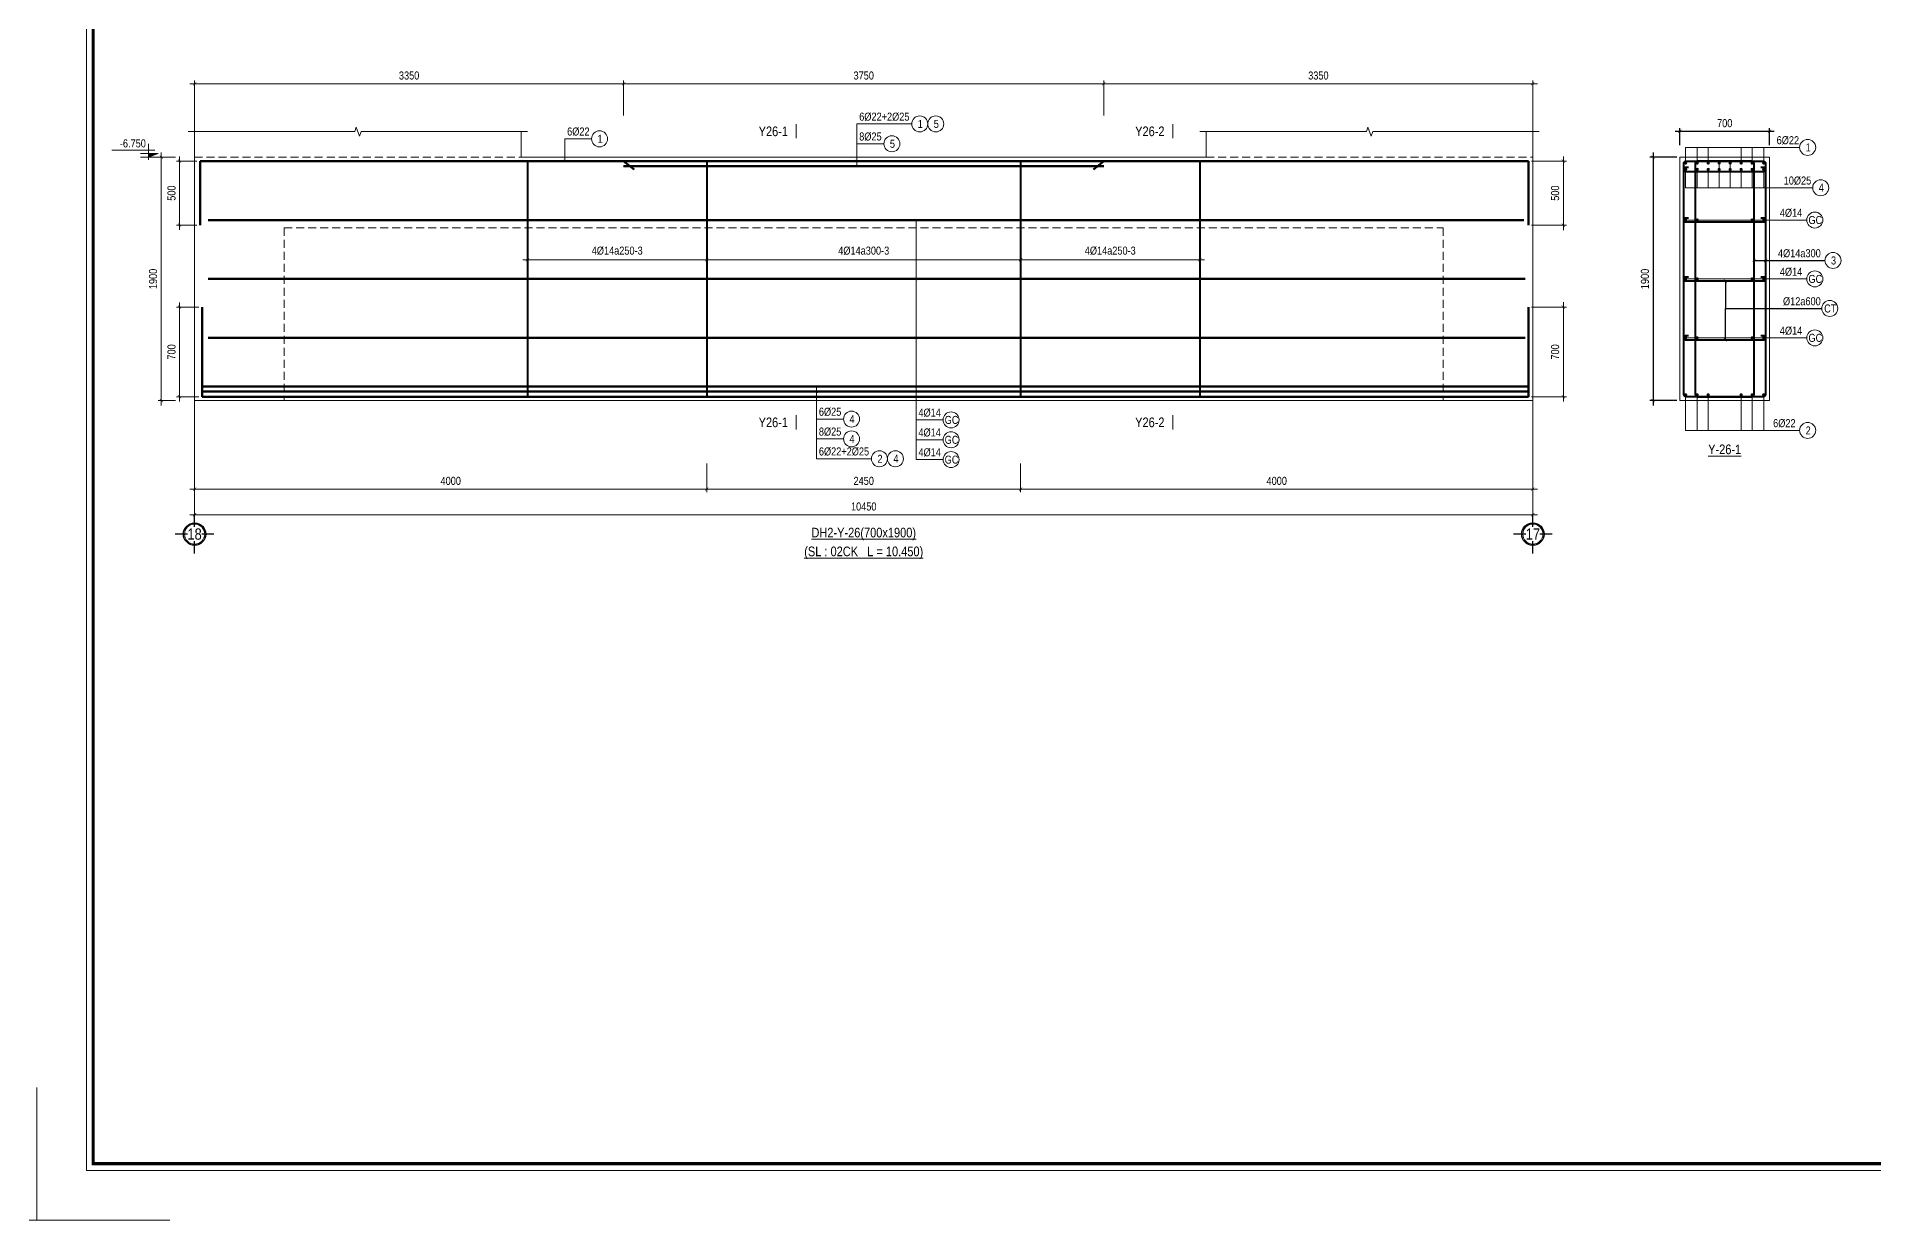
# Model space of a CAD drawing. Header units: millimetres. Extents: x 3014920 to 3563667, y -1638653 to -1356471.
# Drawn here: x 3323837 to 3338178, y -1621074 to -1611834 of the extents above; entities that cross this region are included whole.
import ezdxf
from ezdxf.enums import TextEntityAlignment as Align
from ezdxf.xclip import XClip

# ---------------------------------------------------------------- set-up
doc = ezdxf.new("R2010")
doc.units = ezdxf.units.MM
doc.header["$MEASUREMENT"] = 0
doc.header["$XCLIPFRAME"] = 0
doc.header["$PDMODE"] = 2
for name, pattern in [('6 TANG DIEN HINH 14-15$0$ACAD_ISO10W100', [18, 12, -3, 0, -3]), ('ACAD_ISO04W100', [30, 24, -3, 0, -3]), ('HIDDEN', [0.375, 0.25, -0.125])]:
    doc.linetypes.add(name, pattern=pattern)
doc.layers.get('0').update_dxf_attribs({"lineweight": 9})
doc.layers.get('Defpoints').update_dxf_attribs({"color": 10, "lineweight": 0})
for name, color, linetype, lineweight in [('2', 2, 'Continuous', 20), ('CDAI', 21, 'Continuous', 40), ('CTHEP', 50, 'Continuous', 50), ('DBAO', 90, 'Continuous', 13), ('DGIONG', 130, 'Continuous', 13), ('DMo', 9, 'HIDDEN', 9), ('HATCH', 154, 'Continuous', 9), ('KTH', 154, 'Continuous', 9), ('Net khuat', 8, 'HIDDEN', 13), ('TEXT', 7, 'Continuous', 15), ('TRUC', 251, 'ACAD_ISO04W100', 9)]:
    doc.layers.add(name, color=color, linetype=linetype, lineweight=lineweight)
doc.layers.add('8', color=8, linetype='Continuous')
doc.styles.add('HELVECONDENSE', font='VHELVCN_0.TTF')
doc.styles.add('Star-HelCon', font='VHELVCN_0.TTF')
doc.styles.add('TTP-HelCon', font='VHELVCN_0.TTF')
doc.styles.add('VNI-HELVE-CONDENSE', font='VHELVCN_0.TTF')
doc.dimstyles.new('kc-25', dxfattribs={"dimtxt": 62.5, "dimasz": 20, "dimexe": 20, "dimexo": 50, "dimgap": 25, "dimtad": 3, "dimdec": 0, "dimzin": 0, "dimdsep": 46, "dimtxsty": 'VNI-HELVE-CONDENSE', "dimblk": 'DIM', "dimcen": 2.5, "dimclrd": 256, "dimclre": 154, "dimclrt": 7, "dimaunit": 1, "dimadec": 0, "dimazin": 0, "dimtfac": 1, "dimtdec": 0, "dimtix": 1, "dimtmove": 0, "dimatfit": 3, "dimldrblk": 'DOT', "dimfxl": 1, "dimtolj": 1, "dimtzin": 0, "dimarcsym": 0})
doc.dimstyles.new('TTP-25', dxfattribs={"dimscale": 25, "dimtxt": 2.5, "dimasz": 1, "dimexe": 1, "dimexo": 1, "dimgap": 0.09, "dimtad": 0, "dimdec": 4, "dimrnd": 1, "dimzin": 9, "dimdsep": 46, "dimtxsty": 'TTP-HelCon', "dimblk": 'ARCHTICK', "dimcen": 0.09, "dimdle": 1.5, "dimclrd": 256, "dimclre": 256, "dimclrt": 7, "dimadec": 0, "dimazin": 0, "dimtfac": 1, "dimtdec": 4, "dimtmove": 0, "dimatfit": 3, "dimldrblk": 'ARCHTICK', "dimfxl": 1, "dimtvp": 1, "dimtolj": 1, "dimtzin": 0, "dimarcsym": 0})

# ---------------------------------------------------------------- blocks, each defined once
blk = doc.blocks.new('_ArchTick')
at = {"color": 0, "linetype": 'ByBlock', "const_width": 0.15}
blk.add_lwpolyline([(-0.5, -0.5), (0.5, 0.5)], dxfattribs=at)
blk = doc.blocks.new('*D697')
at = {"layer": 'Defpoints', "color": 0, "transparency": 16777216}
for p in [(49350, -1901), (59350, -1901), (59350, -2101)]:
    blk.add_point(p, dxfattribs=at)
at = {"layer": 'KTH', "lineweight": -2, "transparency": 16777216}
for p, q in [((49350, -1926), (49350, -2126)), ((59350, -1926), (59350, -2126)), ((49313, -2101), (59388, -2101))]:
    blk.add_line(p, q, dxfattribs=at)
at = {"layer": 'KTH', "lineweight": -2, "transparency": 16777216, "xscale": 25, "yscale": 25, "zscale": 25, "rotation": 180}
blk.add_blockref('_ArchTick', (49350, -2101), dxfattribs=at)
at = {"layer": 'KTH', "lineweight": -2, "transparency": 16777216, "xscale": 25, "yscale": 25, "zscale": 25}
blk.add_blockref('_ArchTick', (59350, -2101), dxfattribs=at)
at = {"layer": 'KTH', "color": 7, "transparency": 16777216, "insert": (54350, -2037), "char_height": 62.5, "attachment_point": 5, "style": 'TTP-HelCon'}
blk.add_mtext('\\A1;10000', dxfattribs=at)
blk = doc.blocks.new('*D776')
at = {"layer": 'Defpoints', "color": 0, "transparency": 16777216}
for p in [(-124, 0), (-260, -1900), (-124, -1900)]:
    blk.add_point(p, dxfattribs=at)
at = {"layer": 'KTH', "lineweight": -2, "transparency": 16777216}
for p, q in [((-149, 0), (-285, 0)), ((-260, 38), (-260, -1938)), ((-149, -1900), (-285, -1900))]:
    blk.add_line(p, q, dxfattribs=at)
at = {"layer": 'KTH', "lineweight": -2, "transparency": 16777216, "xscale": 25, "yscale": 25, "zscale": 25}
for p, rotation in [((-260, 0), 90), ((-260, -1900), 270)]:
    blk.add_blockref('_ArchTick', p, dxfattribs=dict(at, rotation=rotation))
at = {"layer": 'KTH', "color": 7, "transparency": 16777216, "insert": (-324, -950), "char_height": 62.5, "attachment_point": 5, "rotation": 90, "style": 'TTP-HelCon'}
blk.add_mtext('\\A1;1900', dxfattribs=at)
blk = doc.blocks.new('CODE')
at = {"layer": 'DBAO'}
for p, q in [((-63, 0), (-138, 30)), ((-138, 30), (0, 30)), ((-138, 0), (0, 0)), ((-113, 55), (224, 55)), ((-63, -20), (-63, 105))]:
    blk.add_line(p, q, dxfattribs=at)
at = {"layer": 'HATCH', "color": 1}
blk.add_solid([(-63, 0), (-138, 30), (-63, 30)], dxfattribs=at)
blk = doc.blocks.new('*D777')
at = {"layer": 'Defpoints', "color": 0, "transparency": 16777216}
for p in [(4000, -2366), (6450, -2366), (6450, -2591)]:
    blk.add_point(p, dxfattribs=at)
at = {"layer": 'KTH', "lineweight": -2, "transparency": 16777216}
for p, q in [((4000, -2391), (4000, -2616)), ((6450, -2391), (6450, -2616)), ((3962, -2591), (6487, -2591))]:
    blk.add_line(p, q, dxfattribs=at)
at = {"layer": 'KTH', "lineweight": -2, "transparency": 16777216, "xscale": 25, "yscale": 25, "zscale": 25, "rotation": 180}
blk.add_blockref('_ArchTick', (4000, -2591), dxfattribs=at)
at = {"layer": 'KTH', "lineweight": -2, "transparency": 16777216, "xscale": 25, "yscale": 25, "zscale": 25}
blk.add_blockref('_ArchTick', (6450, -2591), dxfattribs=at)
at = {"layer": 'KTH', "color": 7, "transparency": 16777216, "insert": (5225, -2527), "char_height": 62.5, "attachment_point": 5, "style": 'TTP-HelCon'}
blk.add_mtext('\\A1;2450', dxfattribs=at)
blk = doc.blocks.new('DIM')
h = blk.add_hatch(color=1)
h.paths.add_polyline_path([(0.49, 0.29, 1), (0.29, 0.49), (-0.19, 0), (0.19, 0)])
h.paths.add_polyline_path([(0.19, 0), (-0.19, 0), (-0.49, -0.29, 1), (-0.29, -0.49)])
at = {"color": 9}
for p, q in [((-0.19, 0), (-1.5, 0)), ((0.19, 0), (1.5, 0))]:
    blk.add_line(p, q, dxfattribs=at)
at = {"color": 1}
for p, q in [((-0.49, -0.29), (0.29, 0.49)), ((-0.29, -0.49), (0.49, 0.29)), ((-0.19, 0), (0.19, 0))]:
    blk.add_line(p, q, dxfattribs=at)
blk.add_arc((-0.39, -0.39), 0.138, 135, 315, dxfattribs=at)
blk = doc.blocks.new('*D778')
at = {"layer": 'Defpoints', "color": 0, "transparency": 16777216}
for p in [(0, -2366), (4000, -2366), (4000, -2591)]:
    blk.add_point(p, dxfattribs=at)
at = {"layer": 'KTH', "lineweight": -2, "transparency": 16777216}
for p, q in [((0, -2391), (0, -2616)), ((4000, -2391), (4000, -2616)), ((-38, -2591), (4037, -2591))]:
    blk.add_line(p, q, dxfattribs=at)
at = {"layer": 'KTH', "lineweight": -2, "transparency": 16777216, "xscale": 25, "yscale": 25, "zscale": 25, "rotation": 180}
blk.add_blockref('_ArchTick', (0, -2591), dxfattribs=at)
at = {"layer": 'KTH', "lineweight": -2, "transparency": 16777216, "xscale": 25, "yscale": 25, "zscale": 25}
blk.add_blockref('_ArchTick', (4000, -2591), dxfattribs=at)
at = {"layer": 'KTH', "color": 7, "transparency": 16777216, "insert": (2000, -2527), "char_height": 62.5, "attachment_point": 5, "style": 'TTP-HelCon'}
blk.add_mtext('\\A1;4000', dxfattribs=at)
blk = doc.blocks.new('*D779')
at = {"layer": 'Defpoints', "color": 0, "transparency": 16777216}
for p in [(0, -2366), (10450, -2366), (10450, -2791)]:
    blk.add_point(p, dxfattribs=at)
at = {"layer": 'KTH', "lineweight": -2, "transparency": 16777216}
for p, q in [((0, -2391), (0, -2816)), ((10450, -2391), (10450, -2816)), ((-38, -2791), (10487, -2791))]:
    blk.add_line(p, q, dxfattribs=at)
at = {"layer": 'KTH', "lineweight": -2, "transparency": 16777216, "xscale": 25, "yscale": 25, "zscale": 25, "rotation": 180}
blk.add_blockref('_ArchTick', (0, -2791), dxfattribs=at)
at = {"layer": 'KTH', "lineweight": -2, "transparency": 16777216, "xscale": 25, "yscale": 25, "zscale": 25}
blk.add_blockref('_ArchTick', (10450, -2791), dxfattribs=at)
at = {"layer": 'KTH', "color": 7, "transparency": 16777216, "insert": (5225, -2727), "char_height": 62.5, "attachment_point": 5, "style": 'TTP-HelCon'}
blk.add_mtext('\\A1;10450', dxfattribs=at)
blk = doc.blocks.new('*D780')
at = {"layer": 'Defpoints', "color": 0, "transparency": 16777216}
for p in [(4000, -624), (6450, -624), (6450, -800)]:
    blk.add_point(p, dxfattribs=at)
at = {"layer": 'KTH', "lineweight": -2, "transparency": 16777216}
for p, q in [((4000, -649), (4000, -825)), ((6450, -649), (6450, -825)), ((3962, -800), (6487, -800))]:
    blk.add_line(p, q, dxfattribs=at)
at = {"layer": 'KTH', "lineweight": -2, "transparency": 16777216, "xscale": 25, "yscale": 25, "zscale": 25, "rotation": 180}
blk.add_blockref('_ArchTick', (4000, -800), dxfattribs=at)
at = {"layer": 'KTH', "lineweight": -2, "transparency": 16777216, "xscale": 25, "yscale": 25, "zscale": 25}
blk.add_blockref('_ArchTick', (6450, -800), dxfattribs=at)
at = {"layer": 'KTH', "color": 7, "transparency": 16777216, "insert": (5225, -730), "char_height": 62.5, "attachment_point": 5, "style": 'TTP-HelCon'}
blk.add_mtext('\\A1;4Þ14a300-3', dxfattribs=at)
blk = doc.blocks.new('*D781')
at = {"layer": 'Defpoints', "color": 0, "transparency": 16777216}
for p in [(6450, -2366), (10450, -2366), (6450, -2591)]:
    blk.add_point(p, dxfattribs=at)
at = {"layer": 'KTH', "lineweight": -2, "transparency": 16777216}
for p, q in [((6450, -2391), (6450, -2616)), ((10450, -2391), (10450, -2616)), ((10487, -2591), (6412, -2591))]:
    blk.add_line(p, q, dxfattribs=at)
at = {"layer": 'KTH', "lineweight": -2, "transparency": 16777216, "xscale": 25, "yscale": 25, "zscale": 25, "rotation": 180}
blk.add_blockref('_ArchTick', (6450, -2591), dxfattribs=at)
at = {"layer": 'KTH', "lineweight": -2, "transparency": 16777216, "xscale": 25, "yscale": 25, "zscale": 25}
blk.add_blockref('_ArchTick', (10450, -2591), dxfattribs=at)
at = {"layer": 'KTH', "color": 7, "transparency": 16777216, "insert": (8450, -2527), "char_height": 62.5, "attachment_point": 5, "style": 'TTP-HelCon'}
blk.add_mtext('\\A1;4000', dxfattribs=at)
blk = doc.blocks.new('*D782')
at = {"layer": 'Defpoints', "color": 0, "transparency": 16777216}
for p in [(6450, -624), (7850, -624), (6450, -800)]:
    blk.add_point(p, dxfattribs=at)
at = {"layer": 'KTH', "lineweight": -2, "transparency": 16777216}
for p, q in [((6450, -649), (6450, -825)), ((7850, -649), (7850, -825)), ((7887, -800), (6412, -800))]:
    blk.add_line(p, q, dxfattribs=at)
at = {"layer": 'KTH', "lineweight": -2, "transparency": 16777216, "xscale": 25, "yscale": 25, "zscale": 25, "rotation": 180}
blk.add_blockref('_ArchTick', (6450, -800), dxfattribs=at)
at = {"layer": 'KTH', "lineweight": -2, "transparency": 16777216, "xscale": 25, "yscale": 25, "zscale": 25}
blk.add_blockref('_ArchTick', (7850, -800), dxfattribs=at)
at = {"layer": 'KTH', "color": 7, "transparency": 16777216, "insert": (7150, -730), "char_height": 62.5, "attachment_point": 5, "style": 'TTP-HelCon'}
blk.add_mtext('\\A1;4Þ14a250-3', dxfattribs=at)
blk = doc.blocks.new('*D783')
at = {"layer": 'Defpoints', "color": 0, "transparency": 16777216}
for p in [(2600, -603), (4000, -603), (4000, -800)]:
    blk.add_point(p, dxfattribs=at)
at = {"layer": 'KTH', "lineweight": -2, "transparency": 16777216}
for p, q in [((2600, -628), (2600, -825)), ((4000, -628), (4000, -825)), ((2562, -800), (4037, -800))]:
    blk.add_line(p, q, dxfattribs=at)
at = {"layer": 'KTH', "lineweight": -2, "transparency": 16777216, "xscale": 25, "yscale": 25, "zscale": 25, "rotation": 180}
blk.add_blockref('_ArchTick', (2600, -800), dxfattribs=at)
at = {"layer": 'KTH', "lineweight": -2, "transparency": 16777216, "xscale": 25, "yscale": 25, "zscale": 25}
blk.add_blockref('_ArchTick', (4000, -800), dxfattribs=at)
at = {"layer": 'KTH', "color": 7, "transparency": 16777216, "insert": (3300, -730), "char_height": 62.5, "attachment_point": 5, "style": 'TTP-HelCon'}
blk.add_mtext('\\A1;4Þ14a250-3', dxfattribs=at)
blk = doc.blocks.new('*D784')
at = {"layer": 'Defpoints', "color": 0, "transparency": 16777216}
for p in [(10450, 574), (7100, 300), (10450, 300)]:
    blk.add_point(p, dxfattribs=at)
at = {"layer": 'KTH', "lineweight": -2, "transparency": 16777216}
for p, q in [((7062, 574), (10487, 574)), ((7100, 325), (7100, 599)), ((10450, 325), (10450, 599))]:
    blk.add_line(p, q, dxfattribs=at)
at = {"layer": 'KTH', "lineweight": -2, "transparency": 16777216, "xscale": 25, "yscale": 25, "zscale": 25, "rotation": 180}
blk.add_blockref('_ArchTick', (7100, 574), dxfattribs=at)
at = {"layer": 'KTH', "lineweight": -2, "transparency": 16777216, "xscale": 25, "yscale": 25, "zscale": 25}
blk.add_blockref('_ArchTick', (10450, 574), dxfattribs=at)
at = {"layer": 'KTH', "color": 7, "transparency": 16777216, "insert": (8775, 638), "char_height": 62.5, "attachment_point": 5, "style": 'TTP-HelCon'}
blk.add_mtext('\\A1;3350', dxfattribs=at)
blk = doc.blocks.new('*D785')
at = {"layer": 'Defpoints', "color": 0, "transparency": 16777216}
for p in [(3350, 574), (3350, 300), (7100, 300)]:
    blk.add_point(p, dxfattribs=at)
at = {"layer": 'KTH', "lineweight": -2, "transparency": 16777216}
for p, q in [((7137, 574), (3312, 574)), ((3350, 325), (3350, 599)), ((7100, 325), (7100, 599))]:
    blk.add_line(p, q, dxfattribs=at)
at = {"layer": 'KTH', "lineweight": -2, "transparency": 16777216, "xscale": 25, "yscale": 25, "zscale": 25, "rotation": 180}
blk.add_blockref('_ArchTick', (3350, 574), dxfattribs=at)
at = {"layer": 'KTH', "lineweight": -2, "transparency": 16777216, "xscale": 25, "yscale": 25, "zscale": 25}
blk.add_blockref('_ArchTick', (7100, 574), dxfattribs=at)
at = {"layer": 'KTH', "color": 7, "transparency": 16777216, "insert": (5225, 638), "char_height": 62.5, "attachment_point": 5, "style": 'TTP-HelCon'}
blk.add_mtext('\\A1;3750', dxfattribs=at)
blk = doc.blocks.new('*D786')
at = {"layer": 'Defpoints', "color": 0, "transparency": 16777216}
for p in [(0, 574), (0, 300), (3350, 300)]:
    blk.add_point(p, dxfattribs=at)
at = {"layer": 'KTH', "lineweight": -2, "transparency": 16777216}
for p, q in [((3387, 574), (-38, 574)), ((0, 325), (0, 599)), ((3350, 325), (3350, 599))]:
    blk.add_line(p, q, dxfattribs=at)
at = {"layer": 'KTH', "lineweight": -2, "transparency": 16777216, "xscale": 25, "yscale": 25, "zscale": 25, "rotation": 180}
blk.add_blockref('_ArchTick', (0, 574), dxfattribs=at)
at = {"layer": 'KTH', "lineweight": -2, "transparency": 16777216, "xscale": 25, "yscale": 25, "zscale": 25}
blk.add_blockref('_ArchTick', (3350, 574), dxfattribs=at)
at = {"layer": 'KTH', "color": 7, "transparency": 16777216, "insert": (1675, 638), "char_height": 62.5, "attachment_point": 5, "style": 'TTP-HelCon'}
blk.add_mtext('\\A1;3350', dxfattribs=at)
blk = doc.blocks.new('dau truc')
blk.add_circle((0, 0), 180)
at = {"layer": '8'}
for p, q in [((0, 127), (0, 345)), ((-127, 0), (-345, 0)), ((0, -345), (0, -127)), ((345, 0), (127, 0))]:
    blk.add_line(p, q, dxfattribs=at)
blk.add_circle((0, 0), 200, dxfattribs=at)
at = {"layer": 'TEXT', "style": 'HELVECONDENSE'}
blk.add_attdef('A', text='', height=233, dxfattribs=at).set_placement((0, 0), align=Align.MIDDLE)
blk = doc.blocks.new('MC')
at = {"layer": 'CTHEP', "const_width": 10, "elevation": 0}
blk.add_lwpolyline([(36, 150), (36, 0)], dxfattribs=at)
at = {"layer": 'TEXT', "style": 'TTP-HelCon'}
blk.add_attdef('A', text='', height=100, dxfattribs=at).set_placement((-50, 26), align=Align.RIGHT)
blk = doc.blocks.new('*D787')
at = {"layer": 'Defpoints', "color": 0, "transparency": 16777216}
for p in [(43, -30), (-117, -530), (43, -530)]:
    blk.add_point(p, dxfattribs=at)
at = {"layer": 'KTH', "lineweight": -2, "transparency": 16777216}
for p, q in [((-117, 7), (-117, -567)), ((18, -30), (-142, -30)), ((18, -530), (-142, -530))]:
    blk.add_line(p, q, dxfattribs=at)
at = {"layer": 'KTH', "lineweight": -2, "transparency": 16777216, "xscale": 25, "yscale": 25, "zscale": 25}
for p, rotation in [((-117, -30), 90), ((-117, -530), 270)]:
    blk.add_blockref('_ArchTick', p, dxfattribs=dict(at, rotation=rotation))
at = {"layer": 'KTH', "color": 7, "transparency": 16777216, "insert": (-180, -280), "char_height": 62.5, "attachment_point": 5, "rotation": 90, "style": 'TTP-HelCon'}
blk.add_mtext('\\A1;500', dxfattribs=at)
blk = doc.blocks.new('*D788')
at = {"layer": 'Defpoints', "color": 0, "transparency": 16777216}
for p in [(-117, -1170), (59, -1170), (59, -1870)]:
    blk.add_point(p, dxfattribs=at)
at = {"layer": 'KTH', "lineweight": -2, "transparency": 16777216}
for p, q in [((-117, -1907), (-117, -1133)), ((34, -1170), (-142, -1170)), ((34, -1870), (-142, -1870))]:
    blk.add_line(p, q, dxfattribs=at)
at = {"layer": 'KTH', "lineweight": -2, "transparency": 16777216, "xscale": 25, "yscale": 25, "zscale": 25}
for p, rotation in [((-117, -1170), 90), ((-117, -1870), 270)]:
    blk.add_blockref('_ArchTick', p, dxfattribs=dict(at, rotation=rotation))
at = {"layer": 'KTH', "color": 7, "transparency": 16777216, "insert": (-180, -1520), "char_height": 62.5, "attachment_point": 5, "rotation": 90, "style": 'TTP-HelCon'}
blk.add_mtext('\\A1;700', dxfattribs=at)
blk = doc.blocks.new('*D789')
at = {"layer": 'Defpoints', "color": 0, "transparency": 16777216}
for p in [(10415, -30), (10415, -530), (10688, -530)]:
    blk.add_point(p, dxfattribs=at)
at = {"layer": 'KTH', "lineweight": -2, "transparency": 16777216}
for p, q in [((10688, 7), (10688, -568)), ((10440, -30), (10713, -30)), ((10440, -530), (10713, -530))]:
    blk.add_line(p, q, dxfattribs=at)
at = {"layer": 'KTH', "lineweight": -2, "transparency": 16777216, "xscale": 25, "yscale": 25, "zscale": 25}
for p, rotation in [((10688, -30), 90), ((10688, -530), 270)]:
    blk.add_blockref('_ArchTick', p, dxfattribs=dict(at, rotation=rotation))
at = {"layer": 'KTH', "color": 7, "transparency": 16777216, "insert": (10624, -280), "char_height": 62.5, "attachment_point": 5, "rotation": 90, "style": 'TTP-HelCon'}
blk.add_mtext('\\A1;500', dxfattribs=at)
blk = doc.blocks.new('*D790')
at = {"layer": 'Defpoints', "color": 0, "transparency": 16777216}
for p in [(10415, -1170), (10415, -1870), (10688, -1870)]:
    blk.add_point(p, dxfattribs=at)
at = {"layer": 'KTH', "lineweight": -2, "transparency": 16777216}
for p, q in [((10688, -1132), (10688, -1907)), ((10440, -1170), (10713, -1170)), ((10440, -1870), (10713, -1870))]:
    blk.add_line(p, q, dxfattribs=at)
at = {"layer": 'KTH', "lineweight": -2, "transparency": 16777216, "xscale": 25, "yscale": 25, "zscale": 25}
for p, rotation in [((10688, -1170), 90), ((10688, -1870), 270)]:
    blk.add_blockref('_ArchTick', p, dxfattribs=dict(at, rotation=rotation))
at = {"layer": 'KTH', "color": 7, "transparency": 16777216, "insert": (10624, -1520), "char_height": 62.5, "attachment_point": 5, "rotation": 90, "style": 'TTP-HelCon'}
blk.add_mtext('\\A1;700', dxfattribs=at)
blk = doc.blocks.new('*D791')
at = {"layer": 'Defpoints', "color": 0, "ltscale": 500, "transparency": 16777216}
for p in [(3336668, -1612775), (3336459, -1614675), (3336668, -1614675)]:
    blk.add_point(p, dxfattribs=at)
at = {"layer": 'KTH', "lineweight": -2, "ltscale": 500, "transparency": 16777216}
for p, q in [((3336459, -1612737), (3336459, -1614712)), ((3336643, -1612775), (3336434, -1612775)), ((3336643, -1614675), (3336434, -1614675))]:
    blk.add_line(p, q, dxfattribs=at)
at = {"layer": 'KTH', "lineweight": -2, "ltscale": 500, "transparency": 16777216, "xscale": 25, "yscale": 25, "zscale": 25}
for p, rotation in [((3336459, -1612775), 90), ((3336459, -1614675), 270)]:
    blk.add_blockref('_ArchTick', p, dxfattribs=dict(at, rotation=rotation))
at = {"layer": 'KTH', "color": 7, "ltscale": 500, "transparency": 16777216, "insert": (3336395, -1613725), "char_height": 62.5, "attachment_point": 5, "rotation": 90, "style": 'TTP-HelCon'}
blk.add_mtext('\\A1;1900', dxfattribs=at)
blk = doc.blocks.new('*D792')
at = {"layer": 'Defpoints', "color": 0, "ltscale": 500, "transparency": 16777216}
for p in [(3336668, -1612573), (3336668, -1612706), (3337368, -1612706)]:
    blk.add_point(p, dxfattribs=at)
at = {"layer": 'KTH', "lineweight": -2, "ltscale": 500, "transparency": 16777216}
for p, q in [((3337405, -1612573), (3336630, -1612573)), ((3336668, -1612681), (3336668, -1612548)), ((3337368, -1612681), (3337368, -1612548))]:
    blk.add_line(p, q, dxfattribs=at)
at = {"layer": 'KTH', "lineweight": -2, "ltscale": 500, "transparency": 16777216, "xscale": 25, "yscale": 25, "zscale": 25, "rotation": 180}
blk.add_blockref('_ArchTick', (3336668, -1612573), dxfattribs=at)
at = {"layer": 'KTH', "lineweight": -2, "ltscale": 500, "transparency": 16777216, "xscale": 25, "yscale": 25, "zscale": 25}
blk.add_blockref('_ArchTick', (3337368, -1612573), dxfattribs=at)
at = {"layer": 'KTH', "color": 7, "ltscale": 500, "transparency": 16777216, "insert": (3337018, -1612509), "char_height": 62.5, "attachment_point": 5, "style": 'TTP-HelCon'}
blk.add_mtext('\\A1;700', dxfattribs=at)
blk = doc.blocks.new('2Y-29')
at = {"layer": 'CTHEP'}
for p, q in [((82396.41101, -489.99841), (8878.4469, -489.99842)), ((82396.41101, -949.99894), (8878.4469, -949.99894)), ((82396.41101, -1409.99947), (8878.4469, -1409.99947))]:
    blk.add_line(p, q, dxfattribs=at)
for points in [[(8854.99241, -529.99859), (8854.99241, -30), (82444.99991, -30)], [(8854.9924, -1870), (54492.90498, -1870)]]:
    blk.add_lwpolyline(points, dxfattribs=at)
blk = doc.blocks.new('2Y-28')
at = {"layer": 'CTHEP'}
blk.add_line((2756960.31386, -2205821.14638), (2725641.30636, -2205821.14638), dxfattribs=at)
at = {"layer": 'CTHEP', "elevation": 0}
for points in [[(2725588.51871, -2205550.81305), (2725588.51871, -2205350.81305), (2756961.31386, -2205350.81305), (2756961.31386, -2205580.81305)], [(2725588.51871, -2205690.81305), (2725588.51871, -2206290.81305), (2756961.31386, -2206290.81304), (2756961.31386, -2205630.81304)]]:
    blk.add_lwpolyline(points, dxfattribs=at)
at = {"layer": 'DBAO', "linetype": 'Continuous'}
blk.add_line((2756991.31386, -2206320.81305), (2726241.31386, -2206320.81305), dxfattribs=at)
blk = doc.blocks.new('CHG_XX_Khung ten')
blk.add_lwpolyline([(15, 579), (826, 579), (826, 15), (15, 15)], close=True)
at = {"color": 4, "linetype": 'Continuous', "const_width": 1}
blk.add_lwpolyline([(17, 577), (824, 577), (824, 17), (17, 17)], close=True, dxfattribs=at)
at = {"layer": 'Defpoints', "color": 1, "ltscale": 2}
for points in [[(40.06, 0), (0, 0), (0, 40)], [(800.94, 0), (841, 0), (841, 40)]]:
    blk.add_lwpolyline(points, dxfattribs=at)
blk = doc.blocks.new('2Y-24')
at = {"layer": 'CTHEP'}
for p, q in [((59365.00001, -500), (1530.00001, -500)), ((1530.00001, -970), (59445.00001, -970))]:
    blk.add_line(p, q, dxfattribs=at)
for points in [[(1570.00001, -229.99859), (1570.00001, -30), (59445.00001, -30), (59445.00001, -229.56756)], [(47599.99251, -930), (54624.99682, -930)]]:
    blk.add_lwpolyline(points, dxfattribs=at)
at = {"layer": 'KTH'}
dim = blk.add_linear_dim(base=(59350.00001, -2101), p1=(49350.00001, -1901.04426), p2=(59350.00001, -1901.04426), angle=180, dimstyle='TTP-25', override={"dimtmove": 1}, dxfattribs=at)
dim.commit()
dim.dimension.update_dxf_attribs({"geometry": '*D697', "text_midpoint": (54350.00001, -2037.16667)})
blk = doc.blocks.new('2Y-26')
at = {"layer": 'CDAI'}
for points in [[(2599.99119, -30), (2599.99119, -1870)], [(3999.99119, -30), (3999.99119, -1870)], [(6449.98956, -30), (6449.98956, -1870)], [(7849.98956, -30), (7849.98956, -1870)]]:
    blk.add_lwpolyline(points, dxfattribs=at)
at = {"layer": 'CTHEP'}
for p, q in [((42.89008, -529.59684), (42.89008, -30)), ((42.89008, -30), (10415.00493, -30)), ((3431.41709, -94.5255), (3349.99119, -30)), ((7018.56367, -94.5255), (7099.98956, -30)), ((10415.00493, -30), (10415.00493, -530)), ((10379.79734, -490), (105.44358, -490)), ((10389.95116, -950), (105.44358, -950)), ((58.80946, -1870), (58.80946, -1170.07228)), ((10415.00493, -1870), (10415.00493, -1170)), ((10389.95116, -1410), (105.44358, -1410)), ((58.80946, -1870), (10415.00493, -1870))]:
    blk.add_line(p, q, dxfattribs=at)
for points in [[(3349.99119, -70), (7099.98956, -70)], [(3999.99119, -1790), (58.80946, -1790)], [(3999.99119, -1830), (58.80946, -1830)], [(3999.99119, -1789.99999), (10415.00493, -1789.99999)], [(3999.99119, -1830), (10415.00493, -1830)]]:
    blk.add_lwpolyline(points, dxfattribs=at)
at = {"layer": 'DBAO', "linetype": 'Continuous'}
for p, q in [((0, 200), (0, 0)), ((2549.99119, 200), (2549.99119, 0)), ((7899.99998, 200), (7899.99998, 0)), ((10449.99117, 200), (10449.99117, 0)), ((2549.99119, 0), (7899.99998, 0)), ((10449.99117, -1900), (10449.98367, 0))]:
    blk.add_line(p, q, dxfattribs=at)
at = {"layer": 'DBAO', "linetype": 'Continuous', "flags": 128}
blk.add_lwpolyline([(10449.99117, -1900), (-0.00883, -1900), (-0.00883, 0)], dxfattribs=at)
at = {"layer": 'DGIONG', "linetype": 'Continuous', "flags": 128}
for points in [[(2599.99119, 200), (1299.99119, 200), (1287.49119, 165.65653), (1262.49119, 234.34347), (1249.99119, 200), (-50.0075, 200)], [(10499.99117, 200), (9199.99117, 200), (9187.49117, 165.65653), (9162.49117, 234.34347), (9149.99117, 200), (7849.99248, 200)]]:
    blk.add_lwpolyline(points, dxfattribs=at)
at = {"layer": 'DGIONG'}
for centre in [(5662.57428, 260.04133), (5787.57428, 260.04133), (3161.94444, 143.92733), (5444.68478, 105.06033), (5129.70769, -2043.93133), (5906.82417, -2050.75583), (5129.70766, -2198.91234), (5906.82417, -2205.73684), (5347.59716, -2353.89334), (5472.59716, -2353.89334), (5906.82417, -2360.71784)]:
    blk.add_circle(centre, 62.5, dxfattribs=at)
at = {"layer": 'Net khuat', "ltscale": 250}
for p, q in [((-0.0075, 0), (0, 0)), ((0, 0), (2549.99119, 0)), ((2549.98369, 0), (2549.99119, 0)), ((7899.99248, 0), (7899.99998, 0)), ((7899.99998, 0), (10449.99117, 0)), ((10449.98367, 0), (10449.99117, 0)), ((699.98956, -549.96736), (9749.98956, -549.98529)), ((699.98956, -549.96736), (699.98956, -1900)), ((9749.98956, -549.98529), (9749.98956, -1900)), ((10449.99117, -549.98684), (10449.99117, -1900))]:
    blk.add_line(p, q, dxfattribs=at)
at = {"layer": 'TRUC', "linetype": '6 TANG DIEN HINH 14-15$0$ACAD_ISO10W100', "ltscale": 1250}
for points in [[(-0.0075, 378.27092), (-0.0075, -2628.41917)], [(10449.99117, 378.27092), (10449.99117, -2838.84267)]]:
    blk.add_lwpolyline(points, dxfattribs=at)
ref = blk.add_blockref('MC', (4671.09488, 259.15256), dxfattribs=dict(xscale=-0.75, yscale=0.75, zscale=0.75, rotation=180))
ref.add_attrib('A', 'Y26-1', dxfattribs={"layer": 'TEXT', "height": 75, "style": 'TTP-HelCon'}).set_placement((4633.59488, 165.02212), align=Align.RIGHT)
ref = blk.add_blockref('MC', (7611.07848, 259.15256), dxfattribs=dict(xscale=-0.75, yscale=0.75, zscale=0.75, rotation=180))
ref.add_attrib('A', 'Y26-2', dxfattribs={"layer": 'TEXT', "height": 75, "style": 'TTP-HelCon'}).set_placement((7573.57848, 165.02212), align=Align.RIGHT)
ref = blk.add_blockref('MC', (4671.09488, -2013.11233), dxfattribs=dict(xscale=-0.75, yscale=0.75, zscale=0.75, rotation=180))
ref.add_attrib('A', 'Y26-1', dxfattribs={"layer": 'TEXT', "height": 75, "style": 'TTP-HelCon'}).set_placement((4633.59488, -2107.24276), align=Align.RIGHT)
ref = blk.add_blockref('MC', (7611.07848, -2013.11233), dxfattribs=dict(xscale=-0.75, yscale=0.75, zscale=0.75, rotation=180))
ref.add_attrib('A', 'Y26-2', dxfattribs={"layer": 'TEXT', "height": 75, "style": 'TTP-HelCon'}).set_placement((7573.57848, -2107.24276), align=Align.RIGHT)
at = {"layer": '2', "ltscale": 300}
ref = blk.add_blockref('dau truc', (-0.0075, -2942.06577), dxfattribs=dict(at, xscale=0.436713129747659, yscale=0.436713129747659, zscale=0.436713129747659))
ref.add_attrib('A', '18', dxfattribs={"layer": 'TEXT', "height": 87.5, "style": 'HELVECONDENSE'}).set_placement((-0.0075, -2942.06577), align=Align.MIDDLE)
ref = blk.add_blockref('dau truc', (10449.99117, -2942.06577), dxfattribs=dict(at, xscale=0.436713129747659, yscale=0.436713129747659, zscale=0.436713129747659))
ref.add_attrib('A', '17', dxfattribs={"layer": 'TEXT', "height": 87.5, "style": 'HELVECONDENSE'}).set_placement((10449.99117, -2942.06577), align=Align.MIDDLE)
at = {"layer": 'KTH', "linetype": 'Continuous', "xscale": -1}
blk.add_blockref('CODE', (-422.94689, 0), dxfattribs=at)
at = {"layer": 'TEXT', "style": 'TTP-HelCon'}
for s, p in [('6Þ22+2Þ25', (5189.7664, 285.89428, 0)), ('6Þ22', (2908.95621, 169.78028, 0)), ('8Þ25', (5189.7664, 130.91328, 0)), ('6Þ25', (4874.78932, -2018.07839, 0)), ('4Þ14', (5651.90579, -2024.90289, 0)), ('8Þ25', (4874.78928, -2173.05939, 0)), ('4Þ14', (5651.90579, -2179.88389, 0)), ('6Þ22+2Þ25', (4874.78928, -2328.04039, 0)), ('4Þ14', (5651.90579, -2334.86489, 0))]:
    blk.add_text(s, height=62.5, dxfattribs=at).set_placement(p)
at = {"layer": 'TEXT', "style": 'Star-HelCon'}
for s, p in [('1', (5666.74095, 260.04133)), ('5', (5791.74095, 260.04133)), ('1', (3166.11111, 143.92733)), ('5', (5448.85145, 105.06033)), ('4', (5133.87436, -2043.93133)), ('GC', (5910.99084, -2050.75583)), ('4', (5133.87432, -2198.91234)), ('GC', (5910.99084, -2205.73684)), ('2', (5351.76382, -2353.89334)), ('4', (5476.76382, -2353.89334)), ('GC', (5910.99084, -2360.71784))]:
    blk.add_text(s, height=62.5, dxfattribs=at).set_placement(p, align=Align.MIDDLE)
at = {"layer": 'TEXT', "style": 'TTP-HelCon'}
blk.add_text('-6.750', height=62.5, dxfattribs=at).set_placement((-380.68022, 76.99499), align=Align.RIGHT)
for s, p in [('%%UDH2-Y-26(700x1900)', (5224.99038, -2967.89124)), ('%%U(SL : 02CK   L = 10.450)', (5224.99038, -3114.78584))]:
    blk.add_text(s, height=75, dxfattribs=at).set_placement(p, align=Align.CENTER)
at = {"layer": 'KTH'}
for base, p1, p2, picture, middle in [((-0.0075, 574.00461), (3349.99119, 300), (-0.0075, 300), '*D786', (1674.99185, 637.83794)), ((3349.99119, 574.00461), (7099.98956, 300), (3349.99119, 300), '*D785', (5224.99038, 637.83794)), ((3999.99119, -2591.2455), (-0.00882, -2366.2455), (3999.99119, -2366.2455), '*D778', (1999.99119, -2527.41217)), ((6449.98956, -2591.2455), (3999.99119, -2366.2455), (6449.98956, -2366.2455), '*D777', (5224.99038, -2527.41217))]:
    dim = blk.add_linear_dim(base=base, p1=p1, p2=p2, dimstyle='TTP-25', override={"dimtmove": 1}, dxfattribs=at)
    dim.commit()
    dim.dimension.update_dxf_attribs({"geometry": picture, "text_midpoint": middle})
for base, p1, p2, angle, picture, middle in [((10449.99117, 574.00461), (7099.98956, 300), (10449.99117, 300), 180, '*D784', (8774.99037, 637.83794)), ((-260.44689, -1900), (-124.44689, 0), (-124.44689, -1900), 90, '*D776', (-324.28022, -950)), ((10449.99117, -2791.20124), (-0.00883, -2366.2455), (10449.99117, -2366.2455), 180, '*D779', (5224.99117, -2727.36791)), ((6449.98956, -2591.2455), (10449.99117, -2366.2455), (6449.98956, -2366.2455), 180, '*D781', (8449.99037, -2527.41217))]:
    dim = blk.add_linear_dim(base=base, p1=p1, p2=p2, angle=angle, dimstyle='TTP-25', override={"dimtmove": 1}, dxfattribs=at)
    dim.commit()
    dim.dimension.update_dxf_attribs({"geometry": picture, "text_midpoint": middle})
at = {"layer": 'KTH', "color": 5}
for base, p1, p2, picture, middle in [((-116.54237, -529.59684), (42.89008, -30), (42.89008, -529.59684), '*D787', (-180.3757, -279.79842)), ((10687.83845, -530), (10415.00493, -30), (10415.00493, -530), '*D789', (10624.00512, -280)), ((-116.54237, -1170.07228), (58.80946, -1870), (58.80946, -1170.07228), '*D788', (-180.3757, -1520.03614)), ((10687.83845, -1870), (10415.00493, -1170), (10415.00493, -1870), '*D790', (10624.00512, -1520))]:
    dim = blk.add_linear_dim(base=base, p1=p1, p2=p2, angle=90, dimstyle='TTP-25', dxfattribs=at)
    dim.commit()
    dim.dimension.update_dxf_attribs({"geometry": picture, "text_midpoint": middle})
at = {"layer": 'KTH'}
for base, p1, p2, text, picture, middle in [((3999.99119, -800), (2599.99119, -602.86333), (3999.99119, -602.86333), '4Þ14a250-3', '*D783', (3299.99119, -730.08334)), ((6449.98956, -800), (3999.99119, -624.2705), (6449.98956, -624.2705), '4Þ14a300-3', '*D780', (5224.99038, -730.08334))]:
    dim = blk.add_linear_dim(base=base, p1=p1, p2=p2, text=text, dimstyle='TTP-25', override={"dimtmove": 1}, dxfattribs=at)
    dim.commit()
    dim.dimension.update_dxf_attribs({"geometry": picture, "text_midpoint": middle})
dim = blk.add_linear_dim(base=(6449.98956, -800), p1=(7849.98956, -624.26935), p2=(6449.98956, -624.2705), angle=180, text='4Þ14a250-3', dimstyle='TTP-25', override={"dimtmove": 1}, dxfattribs=at)
dim.commit()
dim.dimension.update_dxf_attribs({"geometry": '*D782', "text_midpoint": (7149.98956, -730.08334)})
at = {"layer": 'DGIONG'}
for points in [[(2890.44444, -30), (2890.44418, 143.92733), (3099.44444, 143.92733)], [(5171.25456, -30), (5171.25437, 260.04133), (5600.07428, 260.04133)], [(5171.2546, -70), (5171.25437, 105.06033), (5382.18478, 105.06033)], [(5633.39394, -490), (5633.39376, -2050.75583), (5844.32417, -2050.75583)], [(5633.39394, -950), (5633.39376, -2360.71784), (5844.32417, -2360.71784)], [(5633.39384, -1410), (5633.39376, -2205.73684), (5844.32417, -2205.73684)], [(4856.27741, -1830), (4856.27725, -2198.91234), (5067.20766, -2198.91234)], [(4856.27739, -1790), (4856.27728, -2043.93133), (5067.20769, -2043.93133)], [(4856.27736, -1870), (4856.27725, -2353.89334), (5285.09716, -2353.89334)]]:
    blk.add_leader(points, dimstyle='kc-25', override={"dimtad": 0, "dimldrblk": 'ArchTick', "dimfxl": 100, "dimarcsym": 1}, dxfattribs=at)

msp = doc.modelspace()

# ---------------------------------------------------------------- linework, layer by layer
at = {"layer": 'CDAI'}
for points in [[(3336716.25089, -1612804.81871), (3337318.75089, -1612804.81871, -0.4142135624), (3337337.50089, -1612823.56871), (3337337.50089, -1614626.06871, -0.4142135624), (3337318.75089, -1614644.81871), (3336716.25089, -1614644.81871, -0.4142135624), (3336697.50089, -1614626.06871), (3336697.50089, -1612823.56871, -0.4142135624)], [(3337228.0366, -1612804.81871), (3336806.96517, -1612804.81871, 0.4142135624), (3336788.21517, -1612823.56871), (3336788.21517, -1614626.06871, 0.4142135624), (3336806.96517, -1614644.81871), (3337228.0366, -1614644.81871, 0.4142135624), (3337246.7866, -1614626.06871), (3337246.7866, -1612823.56871, 0.4142135624)]]:
    msp.add_lwpolyline(points, format="xyb", close=True, dxfattribs=at)
for points in [[(3336734.42088, -1612854.81871), (3336712.50089, -1612854.81871, 0.4142135624), (3336697.50089, -1612869.81871, 0.4142135624), (3336712.50089, -1612884.81871), (3337322.50089, -1612884.81871, 0.4142135624), (3337337.50089, -1612869.81871, 0.4142135624), (3337322.50089, -1612854.81871), (3337300.5809, -1612854.81871)], [(3336734.42088, -1613249.8187), (3336712.50089, -1613249.8187, 0.4142135624), (3336697.50089, -1613264.8187, 0.4142135624), (3336712.50089, -1613279.8187), (3337322.50089, -1613279.8187, 0.4142135624), (3337337.50089, -1613264.8187, 0.4142135624), (3337322.50089, -1613249.8187), (3337300.5809, -1613249.8187)], [(3336734.42088, -1613709.81871), (3336712.50089, -1613709.81871, 0.4142135624), (3336697.50089, -1613724.81871, 0.4142135624), (3336712.50089, -1613739.81871), (3337322.50089, -1613739.81871, 0.4142135624), (3337337.50089, -1613724.81871, 0.4142135624), (3337322.50089, -1613709.81871), (3337300.5809, -1613709.81871)], [(3336734.42088, -1614169.8187), (3336712.50089, -1614169.8187, 0.4142135624), (3336697.50089, -1614184.8187, 0.4142135624), (3336712.50089, -1614199.8187), (3337322.50089, -1614199.8187, 0.4142135624), (3337337.50089, -1614184.8187, 0.4142135624), (3337322.50089, -1614169.8187), (3337300.5809, -1614169.8187)]]:
    msp.add_lwpolyline(points, format="xyb", dxfattribs=at)
at = {"layer": 'CTHEP', "const_width": 12.5}
for points in [[(3336706.25089, -1612819.81871, 1), (3336718.75089, -1612819.81871, 1)], [(3336706.25089, -1612869.81871, 1), (3336718.75089, -1612869.81871, 1)], [(3336796.96517, -1612819.81871, -1), (3336809.46517, -1612819.81871, -1)], [(3336796.96517, -1612869.81871, -1), (3336809.46517, -1612869.81871, -1)], [(3336882.67946, -1612819.81871, -1), (3336895.17946, -1612819.81871, -1)], [(3336882.67946, -1612869.81871, -1), (3336895.17946, -1612869.81871, -1)], [(3336968.39375, -1612819.81871, -1), (3336980.89375, -1612819.81871, -1)], [(3336968.39375, -1612869.81871, -1), (3336980.89375, -1612869.81871, -1)], [(3337066.60803, -1612819.81871, 1), (3337054.10803, -1612819.81871, 1)], [(3337066.60803, -1612869.81871, 1), (3337054.10803, -1612869.81871, 1)], [(3337152.32232, -1612819.81871, 1), (3337139.82232, -1612819.81871, 1)], [(3337152.32232, -1612869.81871, 1), (3337139.82232, -1612869.81871, 1)], [(3337238.0366, -1612819.81871, 1), (3337225.5366, -1612819.81871, 1)], [(3337238.0366, -1612869.81871, 1), (3337225.5366, -1612869.81871, 1)], [(3337316.25089, -1612819.81871, 1), (3337328.75089, -1612819.81871, 1)], [(3337316.25089, -1612869.81871, 1), (3337328.75089, -1612869.81871, 1)], [(3336706.25089, -1613264.8187, 1), (3336718.75089, -1613264.8187, 1)], [(3336796.96517, -1613264.81871, 1), (3336809.46517, -1613264.81871, 1)], [(3337225.5366, -1613264.81871, 1), (3337238.0366, -1613264.81871, 1)], [(3337316.25089, -1613264.8187, 1), (3337328.75089, -1613264.8187, 1)], [(3336706.25089, -1613724.81871, 1), (3336718.75089, -1613724.81871, 1)], [(3336796.96517, -1613724.81871, 1), (3336809.46517, -1613724.81871, 1)], [(3337225.5366, -1613724.81871, 1), (3337238.0366, -1613724.81871, 1)], [(3337316.25089, -1613724.81871, 1), (3337328.75089, -1613724.81871, 1)], [(3336706.25089, -1614184.8187, 1), (3336718.75089, -1614184.8187, 1)], [(3336796.96517, -1614184.8187, 1), (3336809.46517, -1614184.8187, 1)], [(3337225.5366, -1614184.8187, 1), (3337238.0366, -1614184.8187, 1)], [(3337316.25089, -1614184.8187, 1), (3337328.75089, -1614184.8187, 1)], [(3336706.25089, -1614629.81871, 1), (3336718.75089, -1614629.81871, 1)], [(3336796.96517, -1614629.81871, 1), (3336809.46517, -1614629.81871, 1)], [(3336882.67946, -1614629.81871, 1), (3336895.17946, -1614629.81871, 1)], [(3337152.32232, -1614629.81871, -1), (3337139.82232, -1614629.81871, -1)], [(3337238.0366, -1614629.81871, -1), (3337225.5366, -1614629.81871, -1)], [(3337316.25089, -1614629.81871, 1), (3337328.75089, -1614629.81871, 1)]]:
    msp.add_lwpolyline(points, format="xyb", close=True, dxfattribs=at)
at = {"layer": 'DBAO', "flags": 128}
for points in [[(3336667.50089, -1612774.81871), (3337367.50089, -1612774.81871)], [(3337367.50089, -1612774.81871), (3337367.50089, -1614674.81871), (3336667.50089, -1614674.81871), (3336667.50089, -1612774.81871)]]:
    msp.add_lwpolyline(points, dxfattribs=at)
at = {"layer": 'DGIONG'}
for p, q in [((3336712.50089, -1612819.81871), (3336712.50089, -1612698.06871)), ((3336712.50089, -1612698.06871), (3337603.0974, -1612698.06871)), ((3336803.21517, -1612819.81871), (3336803.21517, -1612698.06871)), ((3336888.92946, -1612819.81871), (3336888.92946, -1612698.06871)), ((3337146.07232, -1612819.81871), (3337146.07232, -1612698.06871)), ((3337231.7866, -1612819.81871), (3337231.7866, -1612698.06871)), ((3337322.50089, -1612819.81871), (3337322.50089, -1612698.06871)), ((3336712.50089, -1612876.06871), (3336712.50089, -1613012.83837)), ((3336803.21517, -1612869.81871), (3336803.21517, -1613012.83837)), ((3336888.92946, -1612869.81871), (3336888.92946, -1613012.83837)), ((3336974.64375, -1613012.83837), (3336974.64375, -1612819.81871)), ((3337060.35803, -1613012.83837), (3337060.35803, -1612819.81871)), ((3337146.07232, -1612869.81871), (3337146.07232, -1613012.83837)), ((3337231.7866, -1612869.81871), (3337231.7866, -1613012.83837)), ((3337322.50089, -1612869.81871), (3337322.50089, -1613012.83837)), ((3336712.50089, -1613012.83837), (3337704.80599, -1613012.83837)), ((3336712.50089, -1613264.8187), (3337659.06195, -1613264.81871)), ((3336712.50089, -1613724.81871), (3337659.06195, -1613724.81871)), ((3336712.50089, -1614184.8187), (3337659.06195, -1614184.8187)), ((3336712.50089, -1614907.22053), (3336712.50089, -1614629.81871)), ((3336803.21517, -1614629.81871), (3336803.21517, -1614907.22053)), ((3336888.92946, -1614629.81871), (3336888.92946, -1614907.22053)), ((3337146.07232, -1614629.81871), (3337146.07232, -1614907.22053)), ((3337231.7866, -1614629.81871), (3337231.7866, -1614907.22053)), ((3337322.50089, -1614907.22053), (3337322.50089, -1614629.81871)), ((3336712.50089, -1614907.22053), (3337603.0974, -1614907.22053))]:
    msp.add_line(p, q, dxfattribs=at)
for centre in [(3337665.5974, -1612698.06871), (3337767.30599, -1613012.83837), (3337721.56195, -1613264.81871), (3337863.42772, -1613580.49557), (3337721.56195, -1613724.81871), (3337838.15396, -1613955.43486), (3337721.56195, -1614184.8187), (3337665.5974, -1614907.22053)]:
    msp.add_circle(centre, 62.5, dxfattribs=at)

# ---------------------------------------------------------------- block references
at = {"layer": 'DGIONG', "color": 5}
ref = msp.add_blockref('2Y-29', (3322549.76415, -1611957.77383), dxfattribs=at)
XClip(ref).set_block_clipping_path([(68830.4261572161, -3887.6057525929), (83784.008830192, 855.4057333251)])
ref = msp.add_blockref('2Y-29', (3327376.09619, -1616030.71659), dxfattribs=at)
XClip(ref).set_block_clipping_path([(40863.300425333, -3919.454957101), (57139.9235822782, 925.4208952291)])
at = {"layer": 'DMo'}
ref = msp.add_blockref('2Y-26', (3325069.80442, -1612774.81871), dxfattribs=at)
XClip(ref).set_block_clipping_path([(-792.0463637137, -3172.5935), (14426.2908955785, 844.6974999998)])
ref = msp.add_blockref('2Y-24', (3270263.0456, -1614263.77882), dxfattribs=at)
XClip(ref).set_block_clipping_path([(32286.1370120863, -2671.537374286), (49525.7308495543, 872.0645011081)])
ref = msp.add_blockref('2Y-28', (602436.16557, 587622.03259), dxfattribs=at)
XClip(ref).set_block_clipping_path([(2743982.8119680891, -2207786.9186925623), (2757708.1574464561, -2204269.2293284931)])

# ---------------------------------------------------------------- texts
at = {"layer": 'TEXT', "style": 'TTP-HelCon'}
for s, p in [('6Þ22', (3337423.45922, -1612673.06871)), ('10Þ25', (3337478.42673, -1612987.83837)), ('4Þ14', (3337448.22668, -1613239.81871)), ('4Þ14a300', (3337433.57943, -1613555.49557)), ('4Þ14', (3337448.22668, -1613699.81871)), ('Þ12a600', (3337473.06854, -1613930.43486)), ('4Þ14', (3337448.22668, -1614159.8187)), ('6Þ22', (3337395.95922, -1614882.22053))]:
    msp.add_text(s, height=62.5, dxfattribs=at).set_placement(p)
at = {"layer": 'TEXT', "style": 'Star-HelCon'}
for s, p in [('1', (3337669.76406, -1612698.06871)), ('4', (3337771.47266, -1613012.83837)), ('GC', (3337725.72862, -1613264.81871)), ('3', (3337867.59439, -1613580.49557)), ('GC', (3337725.72862, -1613724.81871)), ('CT', (3337842.32063, -1613955.43486)), ('GC', (3337725.72862, -1614184.8187)), ('2', (3337669.76406, -1614907.22053))]:
    msp.add_text(s, height=62.5, dxfattribs=at).set_placement(p, align=Align.MIDDLE)
at = {"layer": 'TEXT', "style": 'TTP-HelCon'}
msp.add_text('%%UY-26-1', height=75, dxfattribs=at).set_placement((3337017.50089, -1615092.80669), align=Align.CENTER)

# ---------------------------------------------------------------- dimensions: what is measured, and where the dimension line sits
at = {"layer": 'KTH', "ltscale": 500}
dim = msp.add_linear_dim(base=(3336667.50089, -1612572.56871), p1=(3337367.50089, -1612705.80676), p2=(3336667.50089, -1612705.80676), dimstyle='TTP-25', dxfattribs=at)
dim.commit()
dim.dimension.update_dxf_attribs({"geometry": '*D792', "text_midpoint": (3337017.50089, -1612508.73537)})
dim = msp.add_linear_dim(base=(3336459.26325, -1614674.81871), p1=(3336667.50089, -1612774.81871), p2=(3336667.50089, -1614674.81871), angle=90, dimstyle='TTP-25', dxfattribs=at)
dim.commit()
dim.dimension.update_dxf_attribs({"geometry": '*D791', "text_midpoint": (3336395.42991, -1613724.81871)})

# ---------------------------------------------------------------- leaders
at = {"layer": 'DGIONG'}
for points in [[(3337246.7866, -1613580.49557), (3337800.92772, -1613580.49557)], [(3337337.50089, -1613580.49557), (3337800.92772, -1613580.49557)], [(3337023.14506, -1613739.81871), (3337023.14506, -1613955.43486), (3337775.65396, -1613955.43486)], [(3337023.14506, -1614199.8187), (3337023.14506, -1613955.43486), (3337775.65396, -1613955.43486)]]:
    msp.add_leader(points, dimstyle='TTP-25', dxfattribs=at)

# ---------------------------------------------------------------- next in the draw order: block references
at = {"color": 5, "xscale": 25.92478421704392, "yscale": 25.92478421704392, "zscale": 25.92478421704392}
msp.add_blockref('CHG_XX_Khung ten', (3302034.29319, -1621074.38806), dxfattribs=at)

# ---------------------------------------------------------------- next in the draw order: block references
msp.add_blockref('CHG_XX_Khung ten', (3323837.03672, -1621074.38806), dxfattribs=at)

doc.saveas('drawing.dxf')
